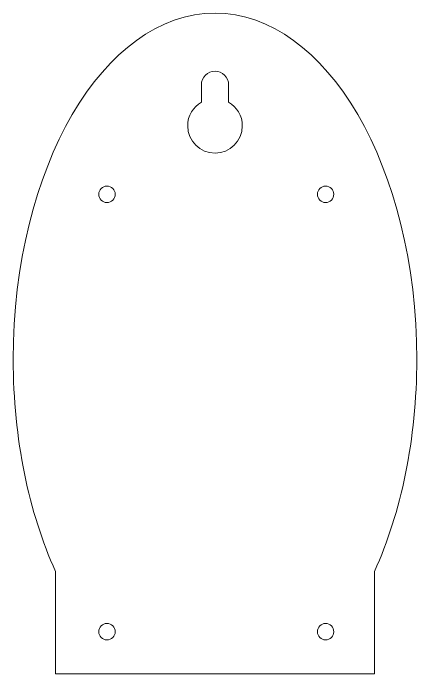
# Model space of a CAD drawing. Header units: millimetres. Extents: x -139 to 75, y -28 to 93.
# Drawn here: x -73.5 to 0.4, y -28.2 to 92.7 of the extents above; entities that cross this region are included whole.
import ezdxf

# ---------------------------------------------------------------- set-up
doc = ezdxf.new("R2010")
doc.units = ezdxf.units.MM
doc.header["$MEASUREMENT"] = 0
doc.layers.add('Layer 1', color=7, linetype='Continuous')

msp = doc.modelspace()

# ---------------------------------------------------------------- linework, layer by layer
at = {"layer": 'Layer 1', "color": 250, "lineweight": 20}
for centre in [(-56.33, 59.5365), (-16.3301, 59.5365), (-56.33, -20.4635), (-16.3301, -20.4635)]:
    msp.add_ellipse(centre, major_axis=(0, 1.5), ratio=1, dxfattribs=at)
for points, knots in [([(-36.5637, 92.6606), (-16.1721, 92.6606), (0.3586, 64.3098), (0.3586, 29.3369), (0.3586, 29.3369), (0.3586, 14.7257), (-2.5284, 1.2726), (-7.3753, -9.4424), (-7.3753, -9.4424), (-7.3753, -9.4424), (-7.3753, -28.163), (-7.3753, -28.163), (-7.3753, -28.163), (-27.4534, -28.163), (-45.674, -28.163), (-65.7522, -28.163), (-65.7522, -28.163), (-65.7522, -28.163), (-65.7522, -9.4422), (-65.7522, -9.4422), (-65.7522, -9.4422), (-70.5994, 1.2717), (-73.486, 14.7258), (-73.486, 29.3369), (-73.486, 29.3369), (-73.486, 64.3098), (-56.9553, 92.6606), (-36.5637, 92.6606)], [0, 0, 0, 0, 0.125, 0.125, 0.125, 0.125, 0.25, 0.25, 0.25, 0.25, 0.375, 0.375, 0.375, 0.375, 0.5, 0.5, 0.5, 0.5, 0.625, 0.625, 0.625, 0.625, 0.75, 0.75, 0.75, 0.75, 1, 1, 1, 1]), ([(-34.0637, 76.3916), (-32.5693, 75.5271), (-31.5637, 73.9113), (-31.5637, 72.0606), (-31.5637, 72.0606), (-31.5637, 69.2992), (-33.8023, 67.0606), (-36.5637, 67.0606), (-36.5637, 67.0606), (-39.3251, 67.0606), (-41.5637, 69.2992), (-41.5637, 72.0606), (-41.5637, 72.0606), (-41.5637, 73.9113), (-40.5581, 75.5271), (-39.0637, 76.3916), (-39.0637, 76.3916), (-39.0637, 76.3916), (-39.0637, 79.5606), (-39.0637, 79.5606), (-39.0637, 79.5606), (-39.0637, 80.9413), (-37.9444, 82.0606), (-36.5637, 82.0606), (-36.5637, 82.0606), (-35.183, 82.0606), (-34.0637, 80.9413), (-34.0637, 79.5606), (-34.0637, 79.5606), (-34.0637, 79.5606), (-34.0637, 76.3916), (-34.0637, 76.3916)], [0, 0, 0, 0, 0.11111111, 0.11111111, 0.11111111, 0.11111111, 0.22222222, 0.22222222, 0.22222222, 0.22222222, 0.33333333, 0.33333333, 0.33333333, 0.33333333, 0.44444444, 0.44444444, 0.44444444, 0.44444444, 0.55555556, 0.55555556, 0.55555556, 0.55555556, 0.66666667, 0.66666667, 0.66666667, 0.66666667, 0.77777778, 0.77777778, 0.77777778, 0.77777778, 1, 1, 1, 1])]:
    msp.add_open_spline(points, degree=3, knots=knots, dxfattribs=at)

doc.saveas('drawing.dxf')
